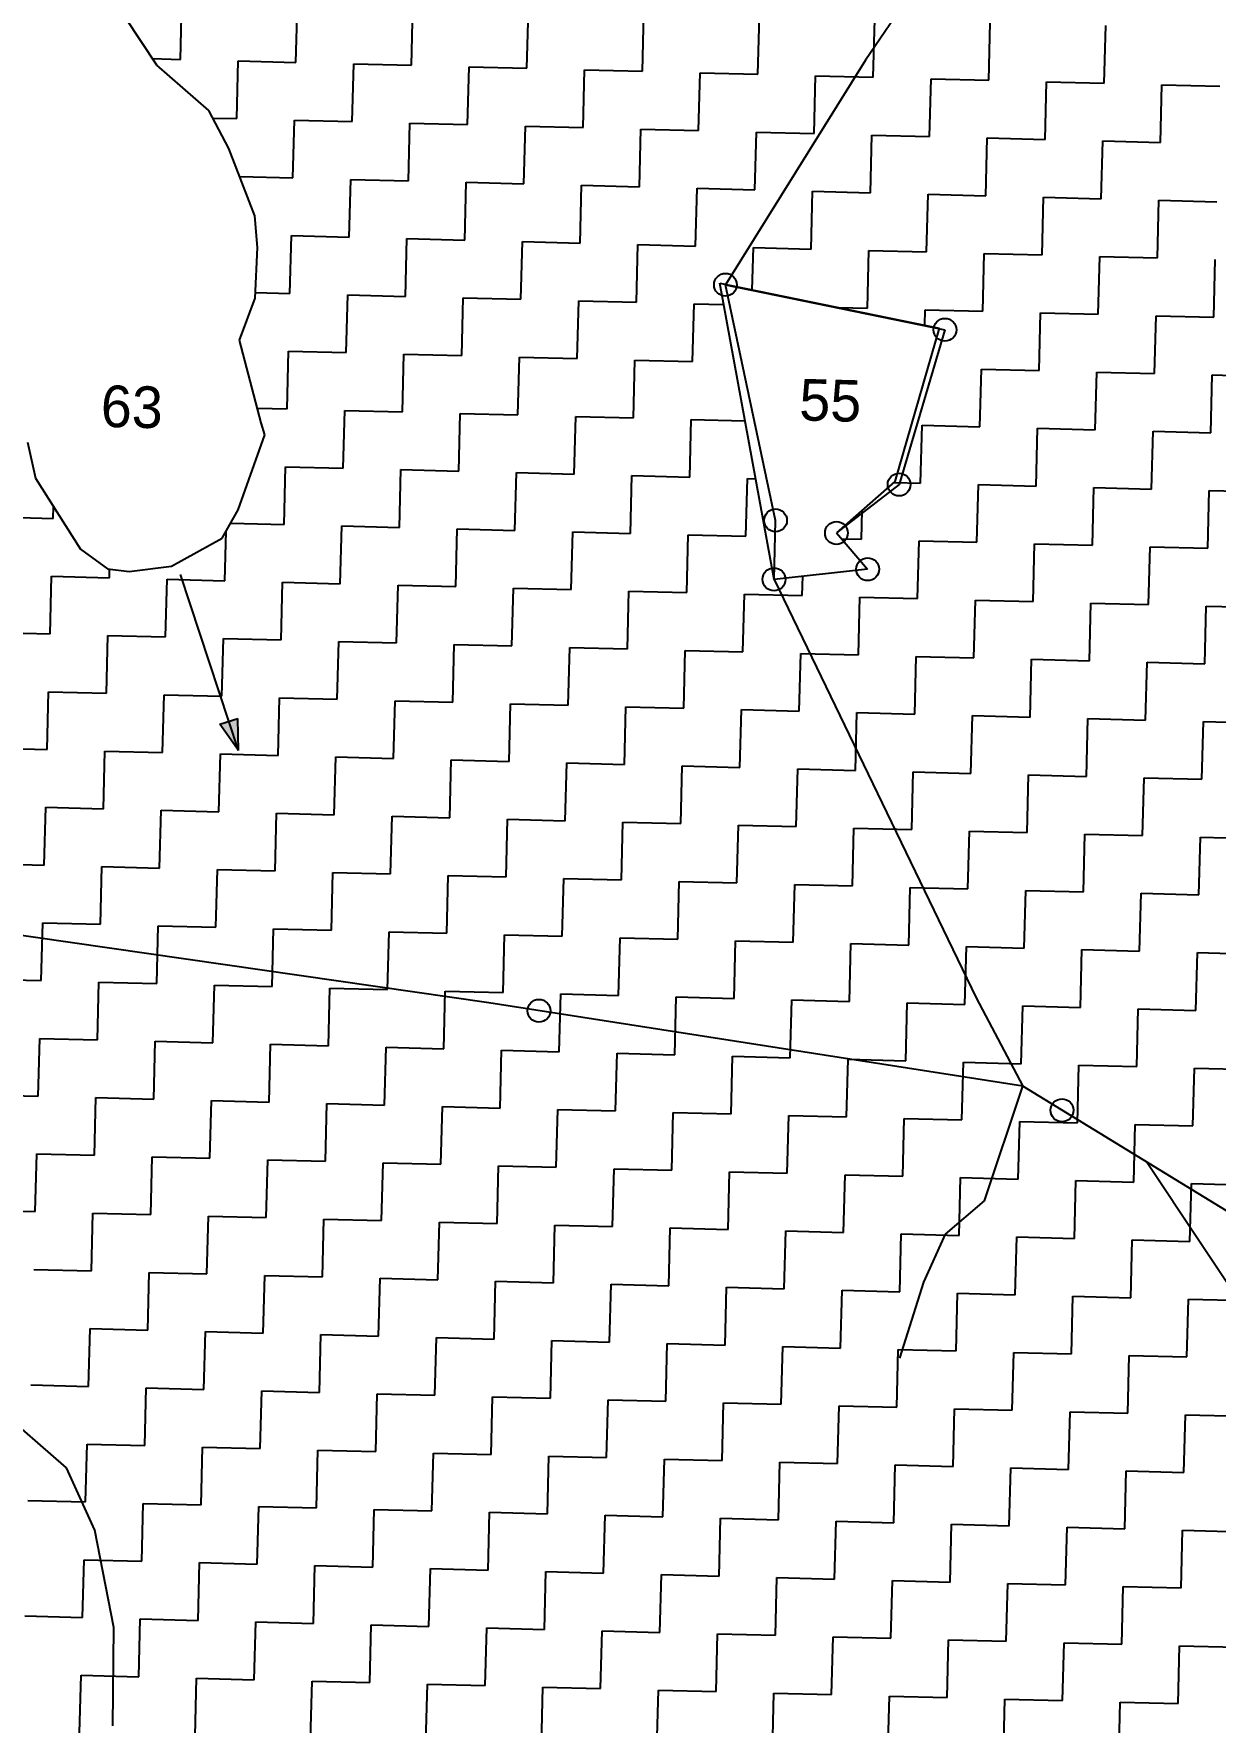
# Model space of a CAD drawing. Header units: metres. Extents: x 295068 to 298038, y 2018465 to 2021372.
# Drawn here: x 296493.3 to 296750.4, y 2019246.5 to 2019613.9 of the extents above; entities that cross this region are included whole.
import ezdxf
from ezdxf.enums import TextEntityAlignment as Align

# ---------------------------------------------------------------- set-up
doc = ezdxf.new("R2010")
doc.units = ezdxf.units.M
doc.header["$MEASUREMENT"] = 0
for name, color, linetype in [('LINE_WATER', 4, 'Continuous'), ('POLY_HATCH', 12, 'Continuous'), ('POLY_PARCEL', 6, 'Continuous'), ('TEXT_PARCEL', 7, 'Continuous')]:
    doc.layers.add(name, color=color, linetype=linetype)
doc.styles.add('TEXT_MAP', font='', dxfattribs={"height": 2.5})
doc.styles.get('TEXT_MAP').set_extended_font_data('Kruti Dev 050')

msp = doc.modelspace()

# ---------------------------------------------------------------- hatches: boundary and pattern name
h = msp.add_hatch(color=256)
h.paths.add_polyline_path([(296535.72, 2019464.29), (296533.78, 2019463.65), (296537.82, 2019457.93)])
h.paths.add_polyline_path([(296537.82, 2019457.93), (296537.67, 2019464.93), (296535.72, 2019464.29)])

# ---------------------------------------------------------------- linework, layer by layer
for points in [[(296537.82, 2019457.93), (296525.21, 2019496.2)], [(296533.78, 2019463.65), (296537.67, 2019464.93)], [(296537.82, 2019457.93), (296533.78, 2019463.65)], [(296537.82, 2019457.93), (296537.67, 2019464.93)]]:
    msp.add_lwpolyline(points)
for centre in [(296643.82, 2019559.26), (296691.6, 2019549.47), (296681.63, 2019515.8), (296654.72, 2019508.01), (296667.98, 2019505.27), (296654.39, 2019495.18), (296674.77, 2019497.38), (296603.23, 2019401.31), (296717.08, 2019379.67)]:
    msp.add_circle(centre, 2.48)
at = {"layer": 'LINE_WATER'}
for p, q in [((296700.22, 2019359.94), (296708.54, 2019384.89)), ((296761.85, 2019328.75), (296735.46, 2019368.43)), ((296691.69, 2019352.7), (296700.22, 2019359.94)), ((296687.03, 2019342.3), (296691.69, 2019352.7)), ((296681.78, 2019325.77), (296687.03, 2019342.3)), ((296500.42, 2019301.87), (296484.34, 2019315.84)), ((296506.59, 2019288.31), (296500.42, 2019301.87)), ((296510.69, 2019267.15), (296506.59, 2019288.31)), ((296510.49, 2019245.75), (296510.69, 2019267.15))]:
    msp.add_line(p, q, dxfattribs=at)
at = {"layer": 'POLY_HATCH', "linetype": 'Continuous'}
for p, q in [((296525.2, 2019608.31), (296525.53, 2019620.88)), ((296550.34, 2019607.66), (296550.66, 2019620.23)), ((296575.47, 2019607.01), (296575.8, 2019619.58)), ((296600.6, 2019606.37), (296600.93, 2019618.93)), ((296625.74, 2019605.72), (296626.06, 2019618.28)), ((296650.87, 2019605.07), (296651.2, 2019617.64)), ((296676.01, 2019604.42), (296676.33, 2019616.99)), ((296701.14, 2019603.77), (296701.46, 2019616.34)), ((296726.27, 2019603.12), (296726.6, 2019615.69)), ((296519.11, 2019608.47), (296525.2, 2019608.31)), ((296537.45, 2019595.42), (296537.77, 2019607.99)), ((296537.77, 2019607.99), (296550.34, 2019607.66)), ((296562.58, 2019594.77), (296562.9, 2019607.34)), ((296562.9, 2019607.34), (296575.47, 2019607.01)), ((296587.71, 2019594.12), (296588.04, 2019606.69)), ((296588.04, 2019606.69), (296600.6, 2019606.37)), ((296612.85, 2019593.47), (296613.17, 2019606.04)), ((296613.17, 2019606.04), (296625.74, 2019605.72)), ((296637.98, 2019592.83), (296638.3, 2019605.39)), ((296638.3, 2019605.39), (296650.87, 2019605.07)), ((296663.11, 2019592.18), (296663.44, 2019604.75)), ((296663.44, 2019604.75), (296676.01, 2019604.42)), ((296688.25, 2019591.53), (296688.57, 2019604.1)), ((296688.57, 2019604.1), (296701.14, 2019603.77)), ((296713.38, 2019590.88), (296713.71, 2019603.45)), ((296713.71, 2019603.45), (296726.27, 2019603.12)), ((296738.51, 2019590.23), (296738.84, 2019602.8)), ((296738.84, 2019602.8), (296751.41, 2019602.48)), ((296532.21, 2019595.55), (296537.45, 2019595.42)), ((296549.69, 2019582.53), (296550.01, 2019595.1)), ((296550.01, 2019595.1), (296562.58, 2019594.77)), ((296574.82, 2019581.88), (296575.15, 2019594.45)), ((296575.15, 2019594.45), (296587.71, 2019594.12)), ((296599.96, 2019581.23), (296600.28, 2019593.8)), ((296600.28, 2019593.8), (296612.85, 2019593.47)), ((296625.09, 2019580.58), (296625.41, 2019593.15)), ((296625.41, 2019593.15), (296637.98, 2019592.83)), ((296650.22, 2019579.94), (296650.55, 2019592.5)), ((296650.55, 2019592.5), (296663.11, 2019592.18)), ((296675.36, 2019579.29), (296675.68, 2019591.85)), ((296675.68, 2019591.85), (296688.25, 2019591.53)), ((296700.49, 2019578.64), (296700.81, 2019591.21)), ((296700.81, 2019591.21), (296713.38, 2019590.88)), ((296725.62, 2019577.99), (296725.95, 2019590.56)), ((296725.95, 2019590.56), (296738.51, 2019590.23)), ((296538.09, 2019582.83), (296549.69, 2019582.53)), ((296561.93, 2019569.64), (296562.26, 2019582.2)), ((296562.26, 2019582.2), (296574.82, 2019581.88)), ((296587.07, 2019568.99), (296587.39, 2019581.56)), ((296587.39, 2019581.56), (296599.96, 2019581.23)), ((296612.2, 2019568.34), (296612.52, 2019580.91)), ((296612.52, 2019580.91), (296625.09, 2019580.58)), ((296637.33, 2019567.69), (296637.66, 2019580.26)), ((296637.66, 2019580.26), (296650.22, 2019579.94)), ((296662.47, 2019567.04), (296662.79, 2019579.61)), ((296662.79, 2019579.61), (296675.36, 2019579.29)), ((296687.6, 2019566.4), (296687.92, 2019578.96)), ((296687.92, 2019578.96), (296700.49, 2019578.64)), ((296712.73, 2019565.75), (296713.06, 2019578.32)), ((296713.06, 2019578.32), (296725.62, 2019577.99)), ((296737.87, 2019565.1), (296738.19, 2019577.67)), ((296738.19, 2019577.67), (296750.76, 2019577.34)), ((296549.04, 2019557.4), (296549.37, 2019569.96)), ((296549.37, 2019569.96), (296561.93, 2019569.64)), ((296574.17, 2019556.75), (296574.5, 2019569.31)), ((296574.5, 2019569.31), (296587.07, 2019568.99)), ((296599.31, 2019556.1), (296599.63, 2019568.67)), ((296599.63, 2019568.67), (296612.2, 2019568.34)), ((296624.44, 2019555.45), (296624.77, 2019568.02)), ((296624.77, 2019568.02), (296637.33, 2019567.69)), ((296649.66, 2019558.15), (296649.9, 2019567.37)), ((296649.9, 2019567.37), (296662.47, 2019567.04)), ((296674.71, 2019554.15), (296675.03, 2019566.72)), ((296675.03, 2019566.72), (296687.6, 2019566.4)), ((296699.84, 2019553.51), (296700.17, 2019566.07)), ((296700.17, 2019566.07), (296712.73, 2019565.75)), ((296724.98, 2019552.86), (296725.3, 2019565.42)), ((296725.3, 2019565.42), (296737.87, 2019565.1)), ((296750.11, 2019552.21), (296750.43, 2019564.78)), ((296541.53, 2019557.59), (296549.04, 2019557.4)), ((296561.28, 2019544.5), (296561.61, 2019557.07)), ((296561.61, 2019557.07), (296574.17, 2019556.75)), ((296586.42, 2019543.86), (296586.74, 2019556.42)), ((296586.74, 2019556.42), (296599.31, 2019556.1)), ((296611.55, 2019543.21), (296611.88, 2019555.77)), ((296611.88, 2019555.77), (296624.44, 2019555.45)), ((296636.68, 2019542.56), (296637.01, 2019555.13)), ((296637.01, 2019555.13), (296643.43, 2019554.96)), ((296668.39, 2019554.32), (296674.71, 2019554.15)), ((296687.19, 2019550.47), (296687.28, 2019553.83)), ((296687.28, 2019553.83), (296699.84, 2019553.51)), ((296712.08, 2019540.62), (296712.41, 2019553.18)), ((296712.41, 2019553.18), (296724.98, 2019552.86)), ((296737.22, 2019539.97), (296737.54, 2019552.53)), ((296737.54, 2019552.53), (296750.11, 2019552.21)), ((296548.39, 2019532.26), (296548.72, 2019544.83)), ((296548.72, 2019544.83), (296561.28, 2019544.5)), ((296573.53, 2019531.61), (296573.85, 2019544.18)), ((296573.85, 2019544.18), (296586.42, 2019543.86)), ((296598.66, 2019530.97), (296598.98, 2019543.53)), ((296598.98, 2019543.53), (296611.55, 2019543.21)), ((296623.79, 2019530.32), (296624.12, 2019542.88)), ((296624.12, 2019542.88), (296636.68, 2019542.56)), ((296699.19, 2019528.37), (296699.52, 2019540.94)), ((296699.52, 2019540.94), (296712.08, 2019540.62)), ((296724.33, 2019527.72), (296724.65, 2019540.29)), ((296724.65, 2019540.29), (296737.22, 2019539.97)), ((296749.46, 2019527.08), (296749.78, 2019539.64)), ((296749.78, 2019539.64), (296762.35, 2019539.32)), ((296541.9, 2019532.43), (296548.39, 2019532.26)), ((296560.64, 2019519.37), (296560.96, 2019531.94)), ((296560.96, 2019531.94), (296573.53, 2019531.61)), ((296585.77, 2019518.72), (296586.09, 2019531.29)), ((296586.09, 2019531.29), (296598.66, 2019530.97)), ((296610.9, 2019518.07), (296611.23, 2019530.64)), ((296611.23, 2019530.64), (296623.79, 2019530.32)), ((296636.04, 2019517.43), (296636.36, 2019529.99)), ((296636.36, 2019529.99), (296648.07, 2019529.69)), ((296686.3, 2019516.13), (296686.63, 2019528.7)), ((296686.63, 2019528.7), (296699.19, 2019528.37)), ((296711.44, 2019515.48), (296711.76, 2019528.05)), ((296711.76, 2019528.05), (296724.33, 2019527.72)), ((296736.57, 2019514.83), (296736.89, 2019527.4)), ((296736.89, 2019527.4), (296749.46, 2019527.08)), ((296547.75, 2019507.13), (296548.07, 2019519.69)), ((296548.07, 2019519.69), (296560.64, 2019519.37)), ((296572.88, 2019506.48), (296573.2, 2019519.05)), ((296573.2, 2019519.05), (296585.77, 2019518.72)), ((296598.01, 2019505.83), (296598.34, 2019518.4)), ((296598.34, 2019518.4), (296610.9, 2019518.07)), ((296623.15, 2019505.18), (296623.47, 2019517.75)), ((296623.47, 2019517.75), (296636.04, 2019517.43)), ((296648.28, 2019504.54), (296648.6, 2019517.1)), ((296648.6, 2019517.1), (296650.38, 2019517.06)), ((296680.51, 2019516.28), (296686.3, 2019516.13)), ((296698.55, 2019503.24), (296698.87, 2019515.81)), ((296698.87, 2019515.81), (296711.44, 2019515.48)), ((296723.68, 2019502.59), (296724, 2019515.16)), ((296724, 2019515.16), (296736.57, 2019514.83)), ((296497.48, 2019508.42), (296497.55, 2019511.03)), ((296748.81, 2019501.94), (296749.14, 2019514.51)), ((296749.14, 2019514.51), (296761.7, 2019514.19)), ((296484.91, 2019508.75), (296497.48, 2019508.42)), ((296536.15, 2019507.43), (296547.75, 2019507.13)), ((296673.41, 2019503.89), (296673.57, 2019510.18)), ((296534.85, 2019494.89), (296535.13, 2019505.67)), ((296559.99, 2019494.24), (296560.31, 2019506.8)), ((296560.31, 2019506.8), (296572.88, 2019506.48)), ((296585.12, 2019493.59), (296585.45, 2019506.16)), ((296585.45, 2019506.16), (296598.01, 2019505.83)), ((296610.25, 2019492.94), (296610.58, 2019505.51)), ((296610.58, 2019505.51), (296623.15, 2019505.18)), ((296635.39, 2019492.29), (296635.71, 2019504.86)), ((296635.71, 2019504.86), (296648.28, 2019504.54)), ((296669.07, 2019504), (296673.41, 2019503.89)), ((296685.65, 2019491), (296685.98, 2019503.56)), ((296685.98, 2019503.56), (296698.55, 2019503.24)), ((296710.79, 2019490.35), (296711.11, 2019502.91)), ((296711.11, 2019502.91), (296723.68, 2019502.59)), ((296735.92, 2019489.7), (296736.25, 2019502.27)), ((296736.25, 2019502.27), (296748.81, 2019501.94)), ((296509.72, 2019495.53), (296509.77, 2019497.41)), ((296496.83, 2019483.29), (296497.15, 2019495.86)), ((296497.15, 2019495.86), (296509.72, 2019495.53)), ((296521.96, 2019482.64), (296522.29, 2019495.21)), ((296522.29, 2019495.21), (296534.85, 2019494.89)), ((296547.1, 2019481.99), (296547.42, 2019494.56)), ((296547.42, 2019494.56), (296559.99, 2019494.24)), ((296572.23, 2019481.35), (296572.55, 2019493.91)), ((296572.55, 2019493.91), (296585.12, 2019493.59)), ((296597.36, 2019480.7), (296597.69, 2019493.27)), ((296597.69, 2019493.27), (296610.25, 2019492.94)), ((296622.5, 2019480.05), (296622.82, 2019492.62)), ((296622.82, 2019492.62), (296635.39, 2019492.29)), ((296660.52, 2019491.64), (296660.63, 2019495.85)), ((296647.63, 2019479.4), (296647.95, 2019491.97)), ((296647.95, 2019491.97), (296660.52, 2019491.64)), ((296672.76, 2019478.75), (296673.09, 2019491.32)), ((296673.09, 2019491.32), (296685.65, 2019491)), ((296697.9, 2019478.11), (296698.22, 2019490.67)), ((296698.22, 2019490.67), (296710.79, 2019490.35)), ((296723.03, 2019477.46), (296723.35, 2019490.02)), ((296723.35, 2019490.02), (296735.92, 2019489.7)), ((296748.16, 2019476.81), (296748.49, 2019489.38)), ((296748.49, 2019489.38), (296761.06, 2019489.05)), ((296484.26, 2019483.62), (296496.83, 2019483.29)), ((296509.07, 2019470.4), (296509.4, 2019482.97)), ((296509.4, 2019482.97), (296521.96, 2019482.64)), ((296534.21, 2019469.75), (296534.53, 2019482.32)), ((296534.53, 2019482.32), (296547.1, 2019481.99)), ((296559.34, 2019469.1), (296559.66, 2019481.67)), ((296559.66, 2019481.67), (296572.23, 2019481.35)), ((296584.47, 2019468.46), (296584.8, 2019481.02)), ((296584.8, 2019481.02), (296597.36, 2019480.7)), ((296609.61, 2019467.81), (296609.93, 2019480.37)), ((296609.93, 2019480.37), (296622.5, 2019480.05)), ((296634.74, 2019467.16), (296635.06, 2019479.73)), ((296635.06, 2019479.73), (296647.63, 2019479.4)), ((296659.87, 2019466.51), (296660.2, 2019479.08)), ((296660.2, 2019479.08), (296672.76, 2019478.75)), ((296685.01, 2019465.86), (296685.33, 2019478.43)), ((296685.33, 2019478.43), (296697.9, 2019478.11)), ((296710.14, 2019465.21), (296710.46, 2019477.78)), ((296710.46, 2019477.78), (296723.03, 2019477.46)), ((296735.27, 2019464.57), (296735.6, 2019477.13)), ((296735.6, 2019477.13), (296748.16, 2019476.81)), ((296496.18, 2019458.16), (296496.51, 2019470.72)), ((296496.51, 2019470.72), (296509.07, 2019470.4)), ((296521.32, 2019457.51), (296521.64, 2019470.08)), ((296521.64, 2019470.08), (296534.21, 2019469.75)), ((296546.45, 2019456.86), (296546.77, 2019469.43)), ((296546.77, 2019469.43), (296559.34, 2019469.1)), ((296571.58, 2019456.21), (296571.91, 2019468.78)), ((296571.91, 2019468.78), (296584.47, 2019468.46)), ((296596.72, 2019455.57), (296597.04, 2019468.13)), ((296597.04, 2019468.13), (296609.61, 2019467.81)), ((296621.85, 2019454.92), (296622.17, 2019467.48)), ((296622.17, 2019467.48), (296634.74, 2019467.16)), ((296646.98, 2019454.27), (296647.31, 2019466.84)), ((296647.31, 2019466.84), (296659.87, 2019466.51)), ((296672.12, 2019453.62), (296672.44, 2019466.19)), ((296672.44, 2019466.19), (296685.01, 2019465.86)), ((296697.25, 2019452.97), (296697.57, 2019465.54)), ((296697.57, 2019465.54), (296710.14, 2019465.21)), ((296722.38, 2019452.32), (296722.71, 2019464.89)), ((296722.71, 2019464.89), (296735.27, 2019464.57)), ((296747.52, 2019451.68), (296747.84, 2019464.24)), ((296747.84, 2019464.24), (296760.41, 2019463.92)), ((296483.62, 2019458.48), (296496.18, 2019458.16)), ((296508.42, 2019445.27), (296508.75, 2019457.83)), ((296508.75, 2019457.83), (296521.32, 2019457.51)), ((296533.56, 2019444.62), (296533.88, 2019457.19)), ((296533.88, 2019457.19), (296546.45, 2019456.86)), ((296558.69, 2019443.97), (296559.02, 2019456.54)), ((296559.02, 2019456.54), (296571.58, 2019456.21)), ((296583.82, 2019443.32), (296584.15, 2019455.89)), ((296584.15, 2019455.89), (296596.72, 2019455.57)), ((296608.96, 2019442.67), (296609.28, 2019455.24)), ((296609.28, 2019455.24), (296621.85, 2019454.92)), ((296634.09, 2019442.03), (296634.42, 2019454.59)), ((296634.42, 2019454.59), (296646.98, 2019454.27)), ((296659.23, 2019441.38), (296659.55, 2019453.94)), ((296659.55, 2019453.94), (296672.12, 2019453.62)), ((296684.36, 2019440.73), (296684.68, 2019453.3)), ((296684.68, 2019453.3), (296697.25, 2019452.97)), ((296709.49, 2019440.08), (296709.82, 2019452.65)), ((296709.82, 2019452.65), (296722.38, 2019452.32)), ((296734.63, 2019439.43), (296734.95, 2019452)), ((296734.95, 2019452), (296747.52, 2019451.68)), ((296495.53, 2019433.02), (296495.86, 2019445.59)), ((296495.86, 2019445.59), (296508.42, 2019445.27)), ((296520.67, 2019432.38), (296520.99, 2019444.94)), ((296520.99, 2019444.94), (296533.56, 2019444.62)), ((296545.8, 2019431.73), (296546.12, 2019444.29)), ((296546.12, 2019444.29), (296558.69, 2019443.97)), ((296570.93, 2019431.08), (296571.26, 2019443.65)), ((296571.26, 2019443.65), (296583.82, 2019443.32)), ((296596.07, 2019430.43), (296596.39, 2019443)), ((296596.39, 2019443), (296608.96, 2019442.67)), ((296621.2, 2019429.78), (296621.52, 2019442.35)), ((296621.52, 2019442.35), (296634.09, 2019442.03)), ((296646.33, 2019429.14), (296646.66, 2019441.7)), ((296646.66, 2019441.7), (296659.23, 2019441.38)), ((296671.47, 2019428.49), (296671.79, 2019441.05)), ((296671.79, 2019441.05), (296684.36, 2019440.73)), ((296696.6, 2019427.84), (296696.93, 2019440.41)), ((296696.93, 2019440.41), (296709.49, 2019440.08)), ((296721.73, 2019427.19), (296722.06, 2019439.76)), ((296722.06, 2019439.76), (296734.63, 2019439.43)), ((296746.87, 2019426.54), (296747.19, 2019439.11)), ((296747.19, 2019439.11), (296759.76, 2019438.79)), ((296482.97, 2019433.35), (296495.53, 2019433.02)), ((296507.78, 2019420.13), (296508.1, 2019432.7)), ((296508.1, 2019432.7), (296520.67, 2019432.38)), ((296532.91, 2019419.49), (296533.23, 2019432.05)), ((296533.23, 2019432.05), (296545.8, 2019431.73)), ((296558.04, 2019418.84), (296558.37, 2019431.4)), ((296558.37, 2019431.4), (296570.93, 2019431.08)), ((296583.18, 2019418.19), (296583.5, 2019430.76)), ((296583.5, 2019430.76), (296596.07, 2019430.43)), ((296608.31, 2019417.54), (296608.63, 2019430.11)), ((296608.63, 2019430.11), (296621.2, 2019429.78)), ((296633.44, 2019416.89), (296633.77, 2019429.46)), ((296633.77, 2019429.46), (296646.33, 2019429.14)), ((296658.58, 2019416.24), (296658.9, 2019428.81)), ((296658.9, 2019428.81), (296671.47, 2019428.49)), ((296683.71, 2019415.6), (296684.03, 2019428.16)), ((296684.03, 2019428.16), (296696.6, 2019427.84)), ((296708.84, 2019414.95), (296709.17, 2019427.51)), ((296709.17, 2019427.51), (296721.73, 2019427.19)), ((296733.98, 2019414.3), (296734.3, 2019426.87)), ((296734.3, 2019426.87), (296746.87, 2019426.54)), ((296494.89, 2019407.89), (296495.21, 2019420.46)), ((296495.21, 2019420.46), (296507.78, 2019420.13)), ((296520.02, 2019407.24), (296520.34, 2019419.81)), ((296520.34, 2019419.81), (296532.91, 2019419.49)), ((296545.15, 2019406.59), (296545.48, 2019419.16)), ((296545.48, 2019419.16), (296558.04, 2019418.84)), ((296570.29, 2019405.95), (296570.61, 2019418.51)), ((296570.61, 2019418.51), (296583.18, 2019418.19)), ((296595.42, 2019405.3), (296595.74, 2019417.86)), ((296595.74, 2019417.86), (296608.31, 2019417.54)), ((296620.55, 2019404.65), (296620.88, 2019417.22)), ((296620.88, 2019417.22), (296633.44, 2019416.89)), ((296645.69, 2019404), (296646.01, 2019416.57)), ((296646.01, 2019416.57), (296658.58, 2019416.24)), ((296670.82, 2019403.35), (296671.14, 2019415.92)), ((296671.14, 2019415.92), (296683.71, 2019415.6)), ((296695.95, 2019402.71), (296696.28, 2019415.27)), ((296696.28, 2019415.27), (296708.84, 2019414.95)), ((296721.09, 2019402.06), (296721.41, 2019414.62)), ((296721.41, 2019414.62), (296733.98, 2019414.3)), ((296746.22, 2019401.41), (296746.54, 2019413.98)), ((296746.54, 2019413.98), (296759.11, 2019413.65)), ((296482.32, 2019408.22), (296494.89, 2019407.89)), ((296507.13, 2019395), (296507.45, 2019407.57)), ((296507.45, 2019407.57), (296520.02, 2019407.24)), ((296532.26, 2019394.35), (296532.59, 2019406.92)), ((296532.59, 2019406.92), (296545.15, 2019406.59)), ((296557.39, 2019393.7), (296557.72, 2019406.27)), ((296557.72, 2019406.27), (296570.29, 2019405.95)), ((296582.53, 2019393.06), (296582.85, 2019405.62)), ((296582.85, 2019405.62), (296595.42, 2019405.3)), ((296607.66, 2019392.41), (296607.99, 2019404.97)), ((296607.99, 2019404.97), (296620.55, 2019404.65)), ((296632.8, 2019391.76), (296633.12, 2019404.33)), ((296633.12, 2019404.33), (296645.69, 2019404)), ((296657.93, 2019391.11), (296658.25, 2019403.68)), ((296658.25, 2019403.68), (296670.82, 2019403.35)), ((296683.06, 2019390.46), (296683.39, 2019403.03)), ((296683.39, 2019403.03), (296695.95, 2019402.71)), ((296708.2, 2019389.81), (296708.52, 2019402.38)), ((296708.52, 2019402.38), (296721.09, 2019402.06)), ((296733.33, 2019389.17), (296733.65, 2019401.73)), ((296733.65, 2019401.73), (296746.22, 2019401.41)), ((296494.24, 2019382.76), (296494.56, 2019395.32)), ((296494.56, 2019395.32), (296507.13, 2019395)), ((296519.37, 2019382.11), (296519.69, 2019394.68)), ((296519.69, 2019394.68), (296532.26, 2019394.35)), ((296544.5, 2019381.46), (296544.83, 2019394.03)), ((296544.83, 2019394.03), (296557.39, 2019393.7)), ((296569.64, 2019380.81), (296569.96, 2019393.38)), ((296569.96, 2019393.38), (296582.53, 2019393.06)), ((296594.77, 2019380.16), (296595.1, 2019392.73)), ((296595.1, 2019392.73), (296607.66, 2019392.41)), ((296619.9, 2019379.52), (296620.23, 2019392.08)), ((296620.23, 2019392.08), (296632.8, 2019391.76)), ((296645.04, 2019378.87), (296645.36, 2019391.44)), ((296645.36, 2019391.44), (296657.93, 2019391.11)), ((296670.17, 2019378.22), (296670.5, 2019390.79)), ((296670.5, 2019390.79), (296683.06, 2019390.46)), ((296695.3, 2019377.57), (296695.63, 2019390.14)), ((296695.63, 2019390.14), (296708.2, 2019389.81)), ((296720.44, 2019376.92), (296720.76, 2019389.49)), ((296720.76, 2019389.49), (296733.33, 2019389.17)), ((296745.57, 2019376.28), (296745.9, 2019388.84)), ((296745.9, 2019388.84), (296758.46, 2019388.52)), ((296481.67, 2019383.08), (296494.24, 2019382.76)), ((296506.48, 2019369.87), (296506.8, 2019382.43)), ((296506.8, 2019382.43), (296519.37, 2019382.11)), ((296531.61, 2019369.22), (296531.94, 2019381.79)), ((296531.94, 2019381.79), (296544.5, 2019381.46)), ((296556.75, 2019368.57), (296557.07, 2019381.14)), ((296557.07, 2019381.14), (296569.64, 2019380.81)), ((296581.88, 2019367.92), (296582.2, 2019380.49)), ((296582.2, 2019380.49), (296594.77, 2019380.16)), ((296607.01, 2019367.27), (296607.34, 2019379.84)), ((296607.34, 2019379.84), (296619.9, 2019379.52)), ((296632.15, 2019366.63), (296632.47, 2019379.19)), ((296632.47, 2019379.19), (296645.04, 2019378.87)), ((296657.28, 2019365.98), (296657.6, 2019378.54)), ((296657.6, 2019378.54), (296670.17, 2019378.22)), ((296682.41, 2019365.33), (296682.74, 2019377.9)), ((296682.74, 2019377.9), (296695.3, 2019377.57)), ((296707.55, 2019364.68), (296707.87, 2019377.25)), ((296707.87, 2019377.25), (296720.44, 2019376.92)), ((296732.68, 2019364.03), (296733, 2019376.6)), ((296733, 2019376.6), (296745.57, 2019376.28)), ((296493.59, 2019357.62), (296493.91, 2019370.19)), ((296493.91, 2019370.19), (296506.48, 2019369.87)), ((296518.72, 2019356.98), (296519.05, 2019369.54)), ((296519.05, 2019369.54), (296531.61, 2019369.22)), ((296543.86, 2019356.33), (296544.18, 2019368.89)), ((296544.18, 2019368.89), (296556.75, 2019368.57)), ((296568.99, 2019355.68), (296569.31, 2019368.25)), ((296569.31, 2019368.25), (296581.88, 2019367.92)), ((296594.12, 2019355.03), (296594.45, 2019367.6)), ((296594.45, 2019367.6), (296607.01, 2019367.27)), ((296619.26, 2019354.38), (296619.58, 2019366.95)), ((296619.58, 2019366.95), (296632.15, 2019366.63)), ((296644.39, 2019353.73), (296644.71, 2019366.3)), ((296644.71, 2019366.3), (296657.28, 2019365.98)), ((296669.52, 2019353.09), (296669.85, 2019365.65)), ((296669.85, 2019365.65), (296682.41, 2019365.33)), ((296694.66, 2019352.44), (296694.98, 2019365.01)), ((296694.98, 2019365.01), (296707.55, 2019364.68)), ((296719.79, 2019351.79), (296720.11, 2019364.36)), ((296720.11, 2019364.36), (296732.68, 2019364.03)), ((296744.92, 2019351.14), (296745.25, 2019363.71)), ((296745.25, 2019363.71), (296757.81, 2019363.38)), ((296481.02, 2019357.95), (296493.59, 2019357.62)), ((296505.83, 2019344.73), (296506.16, 2019357.3)), ((296506.16, 2019357.3), (296518.72, 2019356.98)), ((296530.97, 2019344.09), (296531.29, 2019356.65)), ((296531.29, 2019356.65), (296543.86, 2019356.33)), ((296556.1, 2019343.44), (296556.42, 2019356)), ((296556.42, 2019356), (296568.99, 2019355.68)), ((296581.23, 2019342.79), (296581.56, 2019355.36)), ((296581.56, 2019355.36), (296594.12, 2019355.03)), ((296606.37, 2019342.14), (296606.69, 2019354.71)), ((296606.69, 2019354.71), (296619.26, 2019354.38)), ((296631.5, 2019341.49), (296631.82, 2019354.06)), ((296631.82, 2019354.06), (296644.39, 2019353.73)), ((296656.63, 2019340.84), (296656.96, 2019353.41)), ((296656.96, 2019353.41), (296669.52, 2019353.09)), ((296681.77, 2019340.2), (296682.09, 2019352.76)), ((296682.09, 2019352.76), (296694.66, 2019352.44)), ((296706.9, 2019339.55), (296707.22, 2019352.11)), ((296707.22, 2019352.11), (296719.79, 2019351.79)), ((296732.03, 2019338.9), (296732.36, 2019351.47)), ((296732.36, 2019351.47), (296744.92, 2019351.14)), ((296493.26, 2019345.06), (296505.83, 2019344.73)), ((296518.07, 2019331.84), (296518.4, 2019344.41)), ((296518.4, 2019344.41), (296530.97, 2019344.09)), ((296543.21, 2019331.19), (296543.53, 2019343.76)), ((296543.53, 2019343.76), (296556.1, 2019343.44)), ((296568.34, 2019330.55), (296568.67, 2019343.11)), ((296568.67, 2019343.11), (296581.23, 2019342.79)), ((296593.47, 2019329.9), (296593.8, 2019342.46)), ((296593.8, 2019342.46), (296606.37, 2019342.14)), ((296618.61, 2019329.25), (296618.93, 2019341.82)), ((296618.93, 2019341.82), (296631.5, 2019341.49)), ((296643.74, 2019328.6), (296644.07, 2019341.17)), ((296644.07, 2019341.17), (296656.63, 2019340.84)), ((296668.87, 2019327.95), (296669.2, 2019340.52)), ((296669.2, 2019340.52), (296681.77, 2019340.2)), ((296694.01, 2019327.31), (296694.33, 2019339.87)), ((296694.33, 2019339.87), (296706.9, 2019339.55)), ((296719.14, 2019326.66), (296719.47, 2019339.22)), ((296719.47, 2019339.22), (296732.03, 2019338.9)), ((296744.28, 2019326.01), (296744.6, 2019338.58)), ((296744.6, 2019338.58), (296757.17, 2019338.25)), ((296505.18, 2019319.6), (296505.51, 2019332.17)), ((296505.51, 2019332.17), (296518.07, 2019331.84)), ((296530.32, 2019318.95), (296530.64, 2019331.52)), ((296530.64, 2019331.52), (296543.21, 2019331.19)), ((296555.45, 2019318.3), (296555.77, 2019330.87)), ((296555.77, 2019330.87), (296568.34, 2019330.55)), ((296580.58, 2019317.66), (296580.91, 2019330.22)), ((296580.91, 2019330.22), (296593.47, 2019329.9)), ((296605.72, 2019317.01), (296606.04, 2019329.57)), ((296606.04, 2019329.57), (296618.61, 2019329.25)), ((296630.85, 2019316.36), (296631.17, 2019328.93)), ((296631.17, 2019328.93), (296643.74, 2019328.6)), ((296655.98, 2019315.71), (296656.31, 2019328.28)), ((296656.31, 2019328.28), (296668.87, 2019327.95)), ((296681.12, 2019315.06), (296681.44, 2019327.63)), ((296681.44, 2019327.63), (296694.01, 2019327.31)), ((296706.25, 2019314.41), (296706.57, 2019326.98)), ((296706.57, 2019326.98), (296719.14, 2019326.66)), ((296731.38, 2019313.77), (296731.71, 2019326.33)), ((296731.71, 2019326.33), (296744.28, 2019326.01)), ((296492.62, 2019319.92), (296505.18, 2019319.6)), ((296517.43, 2019306.71), (296517.75, 2019319.28)), ((296517.75, 2019319.28), (296530.32, 2019318.95)), ((296542.56, 2019306.06), (296542.88, 2019318.63)), ((296542.88, 2019318.63), (296555.45, 2019318.3)), ((296567.69, 2019305.41), (296568.02, 2019317.98)), ((296568.02, 2019317.98), (296580.58, 2019317.66)), ((296592.83, 2019304.76), (296593.15, 2019317.33)), ((296593.15, 2019317.33), (296605.72, 2019317.01)), ((296617.96, 2019304.12), (296618.28, 2019316.68)), ((296618.28, 2019316.68), (296630.85, 2019316.36)), ((296643.09, 2019303.47), (296643.42, 2019316.03)), ((296643.42, 2019316.03), (296655.98, 2019315.71)), ((296668.23, 2019302.82), (296668.55, 2019315.39)), ((296668.55, 2019315.39), (296681.12, 2019315.06)), ((296693.36, 2019302.17), (296693.68, 2019314.74)), ((296693.68, 2019314.74), (296706.25, 2019314.41)), ((296718.49, 2019301.52), (296718.82, 2019314.09)), ((296718.82, 2019314.09), (296731.38, 2019313.77)), ((296743.63, 2019300.88), (296743.95, 2019313.44)), ((296743.95, 2019313.44), (296756.52, 2019313.12)), ((296504.54, 2019294.47), (296504.86, 2019307.03)), ((296504.86, 2019307.03), (296517.43, 2019306.71)), ((296529.67, 2019293.82), (296529.99, 2019306.38)), ((296529.99, 2019306.38), (296542.56, 2019306.06)), ((296554.8, 2019293.17), (296555.13, 2019305.74)), ((296555.13, 2019305.74), (296567.69, 2019305.41)), ((296579.94, 2019292.52), (296580.26, 2019305.09)), ((296580.26, 2019305.09), (296592.83, 2019304.76)), ((296605.07, 2019291.87), (296605.39, 2019304.44)), ((296605.39, 2019304.44), (296617.96, 2019304.12)), ((296630.2, 2019291.23), (296630.53, 2019303.79)), ((296630.53, 2019303.79), (296643.09, 2019303.47)), ((296655.34, 2019290.58), (296655.66, 2019303.14)), ((296655.66, 2019303.14), (296668.23, 2019302.82)), ((296680.47, 2019289.93), (296680.79, 2019302.5)), ((296680.79, 2019302.5), (296693.36, 2019302.17)), ((296705.6, 2019289.28), (296705.93, 2019301.85)), ((296705.93, 2019301.85), (296718.49, 2019301.52)), ((296730.74, 2019288.63), (296731.06, 2019301.2)), ((296731.06, 2019301.2), (296743.63, 2019300.88)), ((296491.97, 2019294.79), (296504.54, 2019294.47)), ((296516.78, 2019281.58), (296517.1, 2019294.14)), ((296517.1, 2019294.14), (296529.67, 2019293.82)), ((296541.91, 2019280.93), (296542.24, 2019293.49)), ((296542.24, 2019293.49), (296554.8, 2019293.17)), ((296567.04, 2019280.28), (296567.37, 2019292.85)), ((296567.37, 2019292.85), (296579.94, 2019292.52)), ((296592.18, 2019279.63), (296592.5, 2019292.2)), ((296592.5, 2019292.2), (296605.07, 2019291.87)), ((296617.31, 2019278.98), (296617.64, 2019291.55)), ((296617.64, 2019291.55), (296630.2, 2019291.23)), ((296642.45, 2019278.33), (296642.77, 2019290.9)), ((296642.77, 2019290.9), (296655.34, 2019290.58)), ((296667.58, 2019277.69), (296667.9, 2019290.25)), ((296667.9, 2019290.25), (296680.47, 2019289.93)), ((296692.71, 2019277.04), (296693.04, 2019289.6)), ((296693.04, 2019289.6), (296705.6, 2019289.28)), ((296717.85, 2019276.39), (296718.17, 2019288.96)), ((296718.17, 2019288.96), (296730.74, 2019288.63)), ((296742.98, 2019275.74), (296743.3, 2019288.31)), ((296743.3, 2019288.31), (296755.87, 2019287.98)), ((296503.89, 2019269.33), (296504.21, 2019281.9)), ((296504.21, 2019281.9), (296516.78, 2019281.58)), ((296529.02, 2019268.68), (296529.34, 2019281.25)), ((296529.34, 2019281.25), (296541.91, 2019280.93)), ((296554.15, 2019268.04), (296554.48, 2019280.6)), ((296554.48, 2019280.6), (296567.04, 2019280.28)), ((296579.29, 2019267.39), (296579.61, 2019279.96)), ((296579.61, 2019279.96), (296592.18, 2019279.63)), ((296604.42, 2019266.74), (296604.74, 2019279.31)), ((296604.74, 2019279.31), (296617.31, 2019278.98)), ((296629.55, 2019266.09), (296629.88, 2019278.66)), ((296629.88, 2019278.66), (296642.45, 2019278.33)), ((296654.69, 2019265.44), (296655.01, 2019278.01)), ((296655.01, 2019278.01), (296667.58, 2019277.69)), ((296679.82, 2019264.8), (296680.15, 2019277.36)), ((296680.15, 2019277.36), (296692.71, 2019277.04)), ((296704.95, 2019264.15), (296705.28, 2019276.71)), ((296705.28, 2019276.71), (296717.85, 2019276.39)), ((296730.09, 2019263.5), (296730.41, 2019276.07)), ((296730.41, 2019276.07), (296742.98, 2019275.74)), ((296491.32, 2019269.66), (296503.89, 2019269.33)), ((296516.13, 2019256.44), (296516.45, 2019269.01)), ((296516.45, 2019269.01), (296529.02, 2019268.68)), ((296541.26, 2019255.79), (296541.59, 2019268.36)), ((296541.59, 2019268.36), (296554.15, 2019268.04)), ((296566.4, 2019255.15), (296566.72, 2019267.71)), ((296566.72, 2019267.71), (296579.29, 2019267.39)), ((296591.53, 2019254.5), (296591.85, 2019267.06)), ((296591.85, 2019267.06), (296604.42, 2019266.74)), ((296616.66, 2019253.85), (296616.99, 2019266.42)), ((296616.99, 2019266.42), (296629.55, 2019266.09)), ((296641.8, 2019253.2), (296642.12, 2019265.77)), ((296642.12, 2019265.77), (296654.69, 2019265.44)), ((296666.93, 2019252.55), (296667.25, 2019265.12)), ((296667.25, 2019265.12), (296679.82, 2019264.8)), ((296692.06, 2019251.9), (296692.39, 2019264.47)), ((296692.39, 2019264.47), (296704.95, 2019264.15)), ((296717.2, 2019251.26), (296717.52, 2019263.82)), ((296717.52, 2019263.82), (296730.09, 2019263.5)), ((296742.33, 2019250.61), (296742.65, 2019263.18)), ((296742.65, 2019263.18), (296755.22, 2019262.85)), ((296503.24, 2019244.2), (296503.56, 2019256.77)), ((296503.56, 2019256.77), (296516.13, 2019256.44)), ((296528.37, 2019243.55), (296528.7, 2019256.12)), ((296528.7, 2019256.12), (296541.26, 2019255.79)), ((296553.51, 2019242.9), (296553.83, 2019255.47)), ((296553.83, 2019255.47), (296566.4, 2019255.15)), ((296578.64, 2019242.26), (296578.96, 2019254.82)), ((296578.96, 2019254.82), (296591.53, 2019254.5)), ((296603.77, 2019241.61), (296604.1, 2019254.17)), ((296604.1, 2019254.17), (296616.66, 2019253.85)), ((296628.91, 2019240.96), (296629.23, 2019253.53)), ((296629.23, 2019253.53), (296641.8, 2019253.2)), ((296654.04, 2019240.31), (296654.36, 2019252.88)), ((296654.36, 2019252.88), (296666.93, 2019252.55)), ((296679.17, 2019239.66), (296679.5, 2019252.23)), ((296679.5, 2019252.23), (296692.06, 2019251.9)), ((296704.31, 2019239.01), (296704.63, 2019251.58)), ((296704.63, 2019251.58), (296717.2, 2019251.26)), ((296729.44, 2019238.37), (296729.76, 2019250.93)), ((296729.76, 2019250.93), (296742.33, 2019250.61))]:
    msp.add_line(p, q, dxfattribs=at)
at = {"layer": 'POLY_HATCH'}
for p, q in [((296520.06, 2019607.05), (296513.22, 2019617.33)), ((296531.34, 2019597.18), (296520.06, 2019607.05)), ((296535.74, 2019588.91), (296531.34, 2019597.18)), ((296541.4, 2019574.23), (296535.74, 2019588.91)), ((296541.94, 2019567.35), (296541.4, 2019574.23)), ((296541.48, 2019556.37), (296541.94, 2019567.35)), ((296642.58, 2019559.6), (296690.36, 2019549.82)), ((296654.39, 2019495.18), (296642.58, 2019559.6)), ((296538.05, 2019547.24), (296541.48, 2019556.37)), ((296690.36, 2019549.82), (296680.71, 2019516.45)), ((296542.73, 2019529.21), (296538.05, 2019547.24)), ((296537.79, 2019510.27), (296543.54, 2019526.61)), ((296543.54, 2019526.61), (296542.73, 2019529.21)), ((296491.94, 2019525.04), (296493.66, 2019517.18)), ((296493.66, 2019517.18), (296503.41, 2019501.74)), ((296680.71, 2019516.45), (296667.98, 2019505.27)), ((296534.26, 2019504.16), (296537.79, 2019510.27)), ((296523.28, 2019498.06), (296534.26, 2019504.16)), ((296667.98, 2019505.27), (296674.77, 2019497.38)), ((296503.41, 2019501.74), (296509.32, 2019497.47)), ((296509.32, 2019497.47), (296514.01, 2019496.88)), ((296514.01, 2019496.88), (296523.28, 2019498.06)), ((296674.77, 2019497.38), (296654.39, 2019495.18))]:
    msp.add_line(p, q, dxfattribs=at)
at = {"layer": 'POLY_PARCEL'}
for p, q in [((296722.57, 2019679.55), (296674.33, 2019608.1)), ((296674.33, 2019608.1), (296643.82, 2019559.26)), ((296643.82, 2019559.26), (296691.6, 2019549.47)), ((296654.72, 2019508.01), (296643.82, 2019559.26)), ((296691.6, 2019549.47), (296681.63, 2019515.8)), ((296681.63, 2019515.8), (296667.98, 2019505.27)), ((296654.39, 2019495.18), (296654.72, 2019508.01)), ((296667.98, 2019505.27), (296674.77, 2019497.38)), ((296674.77, 2019497.38), (296654.39, 2019495.18)), ((296654.39, 2019495.18), (296698.36, 2019404.15)), ((296592.31, 2019403.01), (296484.92, 2019418.54)), ((296708.54, 2019384.89), (296592.31, 2019403.01)), ((296698.36, 2019404.15), (296708.54, 2019384.89)), ((296844.9, 2019301.54), (296708.54, 2019384.89))]:
    msp.add_line(p, q, dxfattribs=at)

# ---------------------------------------------------------------- texts
at = {"layer": 'TEXT_PARCEL', "style": 'TEXT_MAP'}
for s, p in [('63', (296514.51, 2019528.2)), ('55', (296666.55, 2019529.6))]:
    msp.add_text(s, height=9.051, rotation=358.5227, dxfattribs=at).set_placement(p, align=Align.CENTER)

doc.saveas('drawing.dxf')
